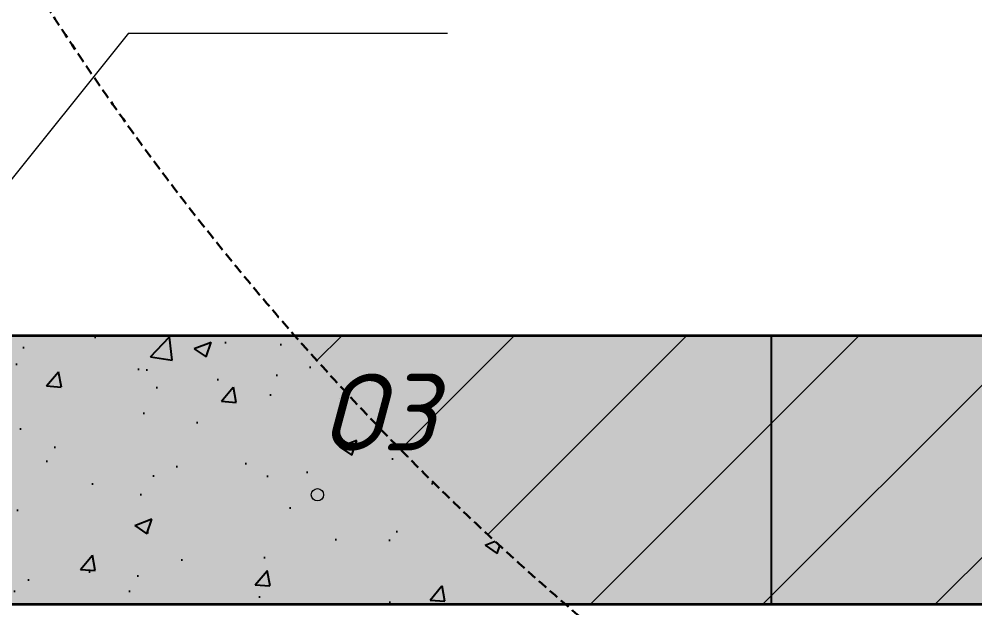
# Model space of a CAD drawing. Header units: millimetres. Extents: x -345369 to 252202, y 74562 to 424723.
# Drawn here: x -334502 to -332013, y 214404 to 215937 of the extents above; entities that cross this region are included whole.
import ezdxf

# ---------------------------------------------------------------- set-up
doc = ezdxf.new("R2010")
doc.units = ezdxf.units.MM
doc.linetypes.add('DASHEDX2', pattern=[38.1, 25.4, -12.7])
doc.styles.add('2.5', font='isocpeur.TTF', dxfattribs={"height": 2})
doc.styles.get("Standard").update_dxf_attribs({"font": 'isocpeur.TTF', "oblique": 15})
doc.dimstyles.new('М500 стройгенп', dxfattribs={"dimtxt": 2, "dimasz": 2, "dimexe": 1.25, "dimexo": 0.625, "dimtad": 1, "dimlfac": 500, "dimtxsty": '2.5', "dimblk": 'ARCHTICK', "dimcen": 2.5, "dimadec": 0, "dimazin": 0, "dimtfac": 1, "dimtmove": 0, "dimatfit": 3, "dimfxl": 1, "dimarcsym": 0})
pattern_1 = [(50, (-467359.26, -150275.32), (455.46167, -39.8477), [47.625, -523.875]), (355, (-467359.26, -150275.3), (-88.10855, 477.6421), [38.1, -419.10146]), (100.45144, (-467321.3, -150278.64), (367.3531, 437.7944), [40.475, -445.2256]), (46.1842, (-467359.26, -150148.3), (677.6976, -105.1058), [71.4375, -785.8125]), (96.63556, (-467302.8, -150157.1), (593.5103, 618.5653), [60.7126, -667.839]), (351.18415, (-467359.26, -150148.3), (593.5103, 618.5653), [57.1499, -628.6493]), (21, (-467295.76, -150180.07), (379.03598, -255.663), [47.625, -523.875]), (326, (-467295.76, -150180.07), (154.50507, 460.4699), [38.1, -419.1]), (71.45144, (-467264.17, -150201.38), (533.54105, 204.8069), [40.475, -445.22484]), (37.5, (-467359.26, -150275.32), (7.72151, 211.3876), [0, -414.02, 0, -425.45, 0, -420.6875]), (7.5, (-467359.26, -150275.32), (167.04916, 250.45144), [0, -242.57, 0, -404.495, 0, -160.3375]), (327.5, (-467500.86, -150275.32), (338.97649, -14.32186), [0, -158.75, 0, -495.3, 0, -657.225]), (317.5, (-467564.36, -150275.32), (370.32295, 63.56623), [0, -206.375, 0, -328.93, 0, -466.725])]

# ---------------------------------------------------------------- blocks, each defined once
blk = doc.blocks.new('_ArchTick')
at = {"color": 0, "linetype": 'ByBlock', "const_width": 0.15}
blk.add_lwpolyline([(-0.5, -0.5), (0.5, 0.5)], dxfattribs=at)
blk = doc.blocks.new('*D648')
at = {"color": 0, "lineweight": -2, "transparency": 16777216}
for p, q in [((-332786.4, 215112.6), (-332540.9, 215112.6)), ((-332542.2, 214412.6), (-332542.2, 215112.6)), ((-332786.4, 214412.6), (-332540.9, 214412.6))]:
    blk.add_line(p, q, dxfattribs=at)
at = {"layer": 'Defpoints', "color": 0, "transparency": 16777216}
for p in [(-332787, 215112.6), (-332542.2, 215112.6), (-332787, 214412.6)]:
    blk.add_point(p, dxfattribs=at)
at = {"color": 0, "lineweight": -2, "transparency": 16777216, "xscale": 2, "yscale": 2, "zscale": 2}
for p, rotation in [((-332542.2, 215112.6), 90), ((-332542.2, 214412.6), 270)]:
    blk.add_blockref('_ArchTick', p, dxfattribs=dict(at, rotation=rotation))
at = {"color": 0, "lineweight": 15, "transparency": 16777216, "insert": (-332544, 214762.6), "char_height": 2, "attachment_point": 5, "rotation": 90, "style": '2.5'}
blk.add_mtext('349999,52', dxfattribs=at)

msp = doc.modelspace()

# ---------------------------------------------------------------- hatches: boundary and pattern name
at = {"lineweight": 20}
h = msp.add_hatch(dxfattribs=at)
h.set_pattern_fill('AR-CONC', color=256, scale=2.5)
h.set_pattern_definition(pattern_1)
h.paths.add_polyline_path([(-304063.043096, 215112.578109), (-307699.012508, 215112.578109, -0.1277607606), (-308283.032856, 215264.284146, -0.0634386493), (-309473.911787, 215112.578109), (-328372.904858, 215112.578109, -0.0639917581), (-329573.913186, 215266.919397, -0.1289028012), (-330162.638807, 215112.578109), (-333783.77355, 215112.578109, 0.034557613), (-333077.955336, 214412.578109), (-304768.861309, 214412.578109, 0.034557613)])
h.paths.add_polyline_path([(-299008.962601, 215112.578109), (-304063.043096, 215112.578109, -0.034557613), (-304768.861309, 214412.578109, -0.2679491924), (-303729.630825, 213812.578109), (-301729.630825, 213812.578109, -0.2679491924), (-300690.40034, 214412.578109), (-299008.962601, 214412.578109)])
h.paths.add_polyline_path([(-333783.77355, 215112.578109), (-338824.224375, 215112.578109), (-338824.224375, 214412.578109), (-333077.955336, 214412.578109, -0.034557613)])
edge = h.paths.add_edge_path()
edge.add_line((-310261.810123, 215712.578109), (-310326.896758, 215469.5409))
edge.add_line((-310326.896758, 215469.5409), (-310931.394891, 215631.428661))
edge.add_line((-310931.394891, 215631.428661), (-310909.662645, 215712.578109))
edge.add_line((-310909.662645, 215712.578109), (-329123.408323, 215712.578109))
edge.add_arc((-330162.638807, 216312.578109), 1200, 299.380333506, 330, ccw=False)
edge.add_arc((-328372.904858, 219862.578109), 4750, 255.354138888, 270)
edge.add_line((-328372.904858, 215112.578109), (-309473.911787, 215112.578109))
edge.add_arc((-309473.911787, 219862.578109), 4750, 270, 284.519610429)
edge.add_arc((-307699.012508, 216312.578109), 1200, 210, 240.877162167, ccw=False)
edge.add_line((-308738.242993, 215712.578109), (-310261.810123, 215712.578109))
h = msp.add_hatch(dxfattribs=at)
h.set_pattern_fill('ANSI31', color=256, scale=100)
h.set_pattern_definition([(45, (-467359.26, -150275.32), (-224.5064, 224.5064), [])])
h.paths.add_polyline_path([(-304063.043096, 215112.578109), (-307699.012508, 215112.578109, -0.1277607606), (-308283.032856, 215264.284146, -0.0634386493), (-309473.911787, 215112.578109), (-328372.904858, 215112.578109, -0.0639917581), (-329573.913186, 215266.919397, -0.1289028012), (-330162.638807, 215112.578109), (-333783.77355, 215112.578109, 0.034557613), (-333077.955336, 214412.578109), (-304768.861309, 214412.578109, 0.034557613)])
edge = h.paths.add_edge_path()
edge.add_line((-310931.394891, 215631.428661), (-310909.662645, 215712.578109))
edge.add_line((-310909.662645, 215712.578109), (-329123.408323, 215712.578109))
edge.add_arc((-330162.638807, 216312.578109), 1200, 299.380333506, 330, ccw=False)
edge.add_arc((-328372.904858, 219862.578109), 4750, 255.354138888, 270)
edge.add_line((-328372.904858, 215112.578109), (-309473.911787, 215112.578109))
edge.add_arc((-309473.911787, 219862.578109), 4750, 270, 284.519610429)
edge.add_arc((-307699.012508, 216312.578109), 1200, 210, 240.877162167, ccw=False)
edge.add_line((-308738.242993, 215712.578109), (-310261.810123, 215712.578109))
edge.add_line((-310261.810123, 215712.578109), (-310326.896758, 215469.5409))
edge.add_line((-310326.896758, 215469.5409), (-310931.394891, 215631.428661))
at = {"lineweight": 25}
h = msp.add_hatch(dxfattribs=at)
h.set_pattern_fill('AR-CONC', color=256, scale=2.5)
h.set_pattern_definition(pattern_1)
h.paths.add_polyline_path([(-334982.424575, 215512.578109), (-338377.027502, 215512.578109, -0.1158927167), (-338752.933028, 215112.578109), (-338824.224375, 215112.578109), (-338824.224375, 214412.579269), (-333077.956453, 214412.579073, -0.0345575617), (-333783.77355, 215112.578109), (-334606.519048, 215112.578109, -0.1158927167)])
h.paths.add_polyline_path([(-333709.220049, 214698.786119, -1), (-333741.219995, 214698.786119, -1)], flags=16)
h.paths.add_polyline_path([(-334668.440677, 214632.578622), (-334668.440677, 215292.578622), (-335148.440677, 215292.578622), (-335148.440677, 214632.578622)], flags=24)
h.paths.add_polyline_path([(-334705.081915, 213841.421408), (-334705.081915, 214501.421408), (-335185.081915, 214501.421408), (-335185.081915, 213841.421408)], flags=9)

# ---------------------------------------------------------------- linework, layer by layer
at = {"lineweight": 15}
for q in [(-334739.237819, 215248.675088), (-333386.874742, 215900.372813), (-333386.874742, 215900.372813)]:
    msp.add_line((-334217.347914, 215900.372813), q, dxfattribs=at)
at = {"lineweight": 35}
for p, q in [((-330162.638807, 215112.578109), (-334606.519048, 215112.578109)), ((-304768.861309, 214412.578109), (-339024.224375, 214412.579276))]:
    msp.add_line(p, q, dxfattribs=at)
at = {"color": 7, "lineweight": 20}
msp.add_circle((-333725.220022, 214698.786119), 15.999973, dxfattribs=at)
at = {"linetype": 'DASHEDX2', "lineweight": 30}
msp.add_arc((-328372.904858, 219862.578109), 7200, 143.2583223815, 270, dxfattribs=at)
at = {"lineweight": 30}
msp.add_arc((-328372.904858, 219862.578109), 4750, 143.258322381, 270, dxfattribs=at)

# ---------------------------------------------------------------- texts
at = {"lineweight": 40, "insert": (-333565.988944, 214913.357473), "char_height": 200, "width": 1600, "attachment_point": 5}
msp.add_mtext('ОЗ', dxfattribs=at)

# ---------------------------------------------------------------- dimensions: what is measured, and where the dimension line sits
at = {"lineweight": 15}
dim = msp.add_linear_dim(base=(-332542.173339, 215112.578109), p1=(-332787.024274, 214412.579063), p2=(-332787.024274, 215112.578109), angle=90, dimstyle='М500 стройгенп', dxfattribs=at)
dim.commit()
dim.dimension.update_dxf_attribs({"geometry": '*D648', "text_midpoint": (-332543.998339, 214762.578586)})

doc.saveas('drawing.dxf')
